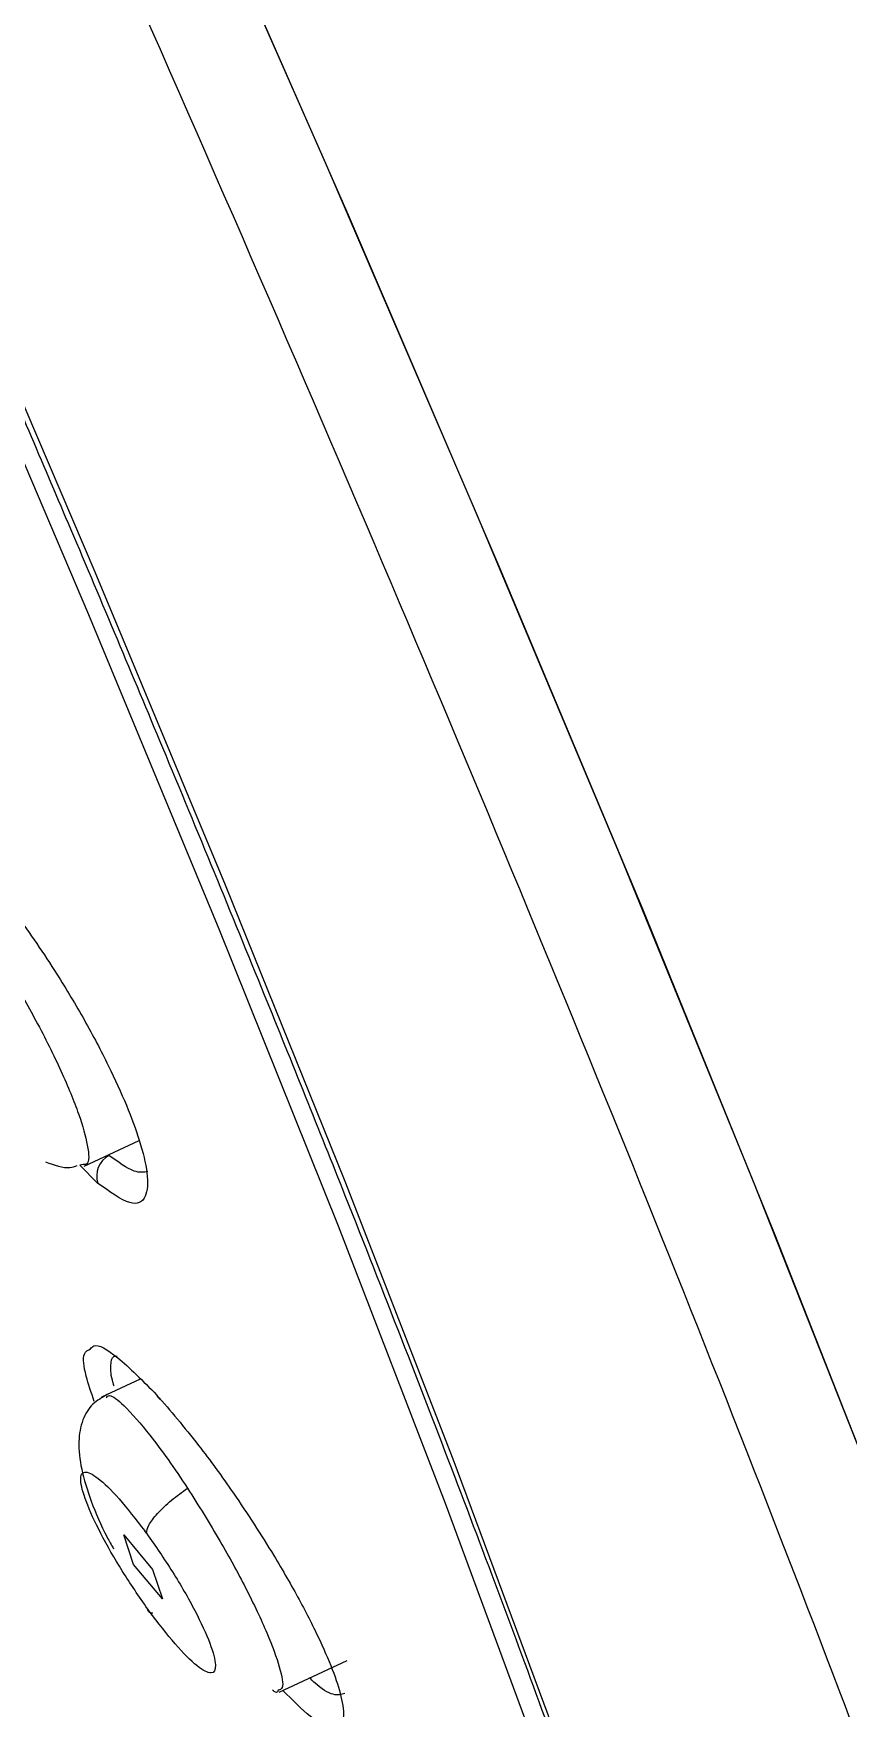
# Model space of a CAD drawing. Header units: millimetres. Extents: x 6110 to 6704, y -3675 to -2835.
# Drawn here: x 6570.996 to 6572.899, y -3197.157 to -3193.244 of the extents above; entities that cross this region are included whole.
import ezdxf

# ---------------------------------------------------------------- set-up
doc = ezdxf.new("R2010")
doc.units = ezdxf.units.MM
doc.header["$LTSCALE"] = 0.1
doc.layers.get('0').update_dxf_attribs({"lineweight": 13})

msp = doc.modelspace()

# ---------------------------------------------------------------- linework, layer by layer
at = {"linetype": 'Continuous', "lineweight": 25}
for p, q in [((6571.1139, -3195.8902), (6571.2427, -3195.8299)), ((6571.1119, -3195.8859), (6571.1035, -3195.8876)), ((6571.1462, -3195.9301), (6571.1036, -3195.8875)), ((6571.2447, -3196.3875), (6571.1543, -3196.4298)), ((6571.2594, -3196.7476), (6571.2555, -3196.7422)), ((6571.2062, -3196.7513), (6571.2735, -3196.8321)), ((6571.2294, -3196.8204), (6571.2064, -3196.7515)), ((6571.2965, -3196.901), (6571.2292, -3196.8202)), ((6571.2735, -3196.8321), (6571.2965, -3196.901)), ((6571.5694, -3197.1188), (6571.728, -3197.0445))]:
    msp.add_line(p, q, dxfattribs=at)
at = {"linetype": 'Continuous', "lineweight": 25, "flags": 128}
for points in [[(6573.9743, -3200.3711), (6574.0097, -3200.3379), (6574.0404, -3200.2178), (6574.033, -3200.0189), (6573.9875, -3199.7428), (6573.9044, -3199.3919), (6573.7844, -3198.9691), (6573.6284, -3198.4782), (6573.4379, -3197.9233), (6573.2144, -3197.309), (6572.9598, -3196.6408), (6572.6764, -3195.9242), (6572.3665, -3195.1654), (6572.0328, -3194.3708), (6571.6781, -3193.5473), (6571.3054, -3192.7018)], [(6571.3574, -3192.8186), (6571.7304, -3193.6677), (6572.0848, -3194.4934), (6572.4175, -3195.2887), (6572.7255, -3196.0466), (6573.0062, -3196.7606), (6573.2573, -3197.4246), (6573.4764, -3198.0327), (6573.6618, -3198.5797)], [(6572.7509, -3199.55), (6572.7817, -3199.521), (6572.8093, -3199.4068), (6572.7991, -3199.2145), (6572.7513, -3198.9459), (6572.6662, -3198.6037), (6572.5447, -3198.1911), (6572.388, -3197.7122), (6572.1976, -3197.1714), (6571.9753, -3196.5741), (6571.7232, -3195.926), (6571.4438, -3195.2332), (6571.1398, -3194.5026), (6570.8141, -3193.7412), (6570.4698, -3192.9561)], [(6572.6903, -3199.5347), (6572.7052, -3199.5248), (6572.7442, -3199.4325), (6572.7444, -3199.2595), (6572.7059, -3199.0077), (6572.6289, -3198.6794), (6572.5144, -3198.2779), (6572.3633, -3197.8073), (6572.1772, -3197.2722), (6571.958, -3196.6779), (6571.7078, -3196.0304), (6571.4292, -3195.336), (6571.1248, -3194.6017), (6570.7978, -3193.8347), (6570.4513, -3193.0428)]]:
    msp.add_lwpolyline(points, dxfattribs=at)
at = {"linetype": 'Continuous', "lineweight": 25}
for centre, radius, start, end in [((6571.1972, -3195.9124), 0.054, 118.1916, 199.156), ((6571.3036, -3196.4165), 0.0219, 200.4573, 237.177)]:
    msp.add_arc(centre, radius, start, end, dxfattribs=at)
for points, knots in [([(6564.9837, -3181.6773), (6565.0323, -3181.6929), (6565.1305, -3181.7242), (6565.3919, -3182), (6565.7643, -3182.5015), (6566.2672, -3183.2845), (6566.8606, -3184.2963), (6567.5205, -3185.4904), (6568.2376, -3186.8552), (6568.9801, -3188.3268), (6569.74, -3189.8903), (6570.4814, -3191.4736), (6571.1986, -3193.0595), (6571.8555, -3194.5759), (6572.4479, -3196.006), (6572.9467, -3197.2845), (6573.3492, -3198.3961), (6573.636, -3199.2934), (6573.7966, -3199.9574), (6573.8415, -3200.3734), (6573.768, -3200.428), (6573.735, -3200.4525)], [0, 0, 0, 0, 0.04229, 0.08533, 0.138911, 0.194045, 0.247626, 0.302761, 0.356342, 0.411476, 0.465057, 0.520191, 0.573772, 0.628906, 0.682487, 0.737622, 0.791202, 0.846337, 0.899918, 0.955052, 1, 1, 1, 1]), ([(6572.7768, -3199.666), (6572.7857, -3199.6633), (6572.816, -3199.654), (6572.8372, -3199.5844), (6572.8436, -3199.462), (6572.8272, -3199.2908), (6572.7795, -3199.0359), (6572.6888, -3198.6788), (6572.56, -3198.2493), (6572.3994, -3197.763), (6572.2101, -3197.2281), (6571.9833, -3196.6205), (6571.7558, -3196.0371), (6571.5257, -3195.4647), (6571.3116, -3194.9443), (6571.0968, -3194.4335), (6570.8715, -3193.9065), (6570.647, -3193.3904), (6570.4264, -3192.892), (6570.2064, -3192.4007), (6569.9717, -3191.8833), (6569.79, -3191.4904), (6569.705, -3191.3068)], [0, 0, 0, 0, 0.023573, 0.08049, 0.125319, 0.173301, 0.232298, 0.300033, 0.366492, 0.424592, 0.489306, 0.552139, 0.61571, 0.658744, 0.709633, 0.753028, 0.788973, 0.840737, 0.878519, 0.908178, 0.957079, 1, 1, 1, 1]), ([(6570.7893, -3195.1151), (6570.8177, -3195.1422), (6570.8687, -3195.1908), (6570.9605, -3195.307), (6571.0427, -3195.427), (6571.1158, -3195.5491), (6571.1709, -3195.6538), (6571.2146, -3195.7496), (6571.2464, -3195.8362), (6571.2646, -3195.9134), (6571.2603, -3195.9688), (6571.225, -3195.987), (6571.1735, -3195.9498), (6571.1462, -3195.9301)], [0, 0, 0, 0, 0.108627, 0.194825, 0.299315, 0.37476, 0.450157, 0.520776, 0.591352, 0.673529, 0.76905, 0.877866, 1, 1, 1, 1]), ([(6570.8636, -3195.3262), (6570.8887, -3195.3631), (6570.9351, -3195.4318), (6571.0045, -3195.5536), (6571.0618, -3195.6688), (6571.104, -3195.7713), (6571.1244, -3195.8463), (6571.1267, -3195.8858), (6571.1149, -3195.8859), (6571.1119, -3195.8859)], [0, 0, 0, 0, 0.172138, 0.319746, 0.47949, 0.634688, 0.785343, 0.946114, 1, 1, 1, 1]), ([(6571.0236, -3195.8798), (6571.0442, -3195.8873), (6571.0729, -3195.8978), (6571.092, -3195.8906), (6571.0975, -3195.8885)], [0, 0, 0, 0, 0.717029, 1, 1, 1, 1]), ([(6571.2627, -3195.9027), (6571.253, -3195.9043), (6571.2313, -3195.9077), (6571.193, -3195.8802), (6571.1717, -3195.8649)], [0, 0, 0, 0, 0.442613, 1, 1, 1, 1]), ([(6571.1288, -3196.3166), (6571.1311, -3196.3138), (6571.1406, -3196.302), (6571.1905, -3196.3304), (6571.2513, -3196.3919), (6571.2832, -3196.4241)], [0, 0, 0, 0, 0.132771, 0.545199, 1, 1, 1, 1]), ([(6571.1375, -3196.4399), (6571.1304, -3196.4191), (6571.1143, -3196.3716), (6571.1093, -3196.3257), (6571.123, -3196.3193), (6571.1288, -3196.3166)], [0, 0, 0, 0, 0.311362, 0.710678, 1, 1, 1, 1]), ([(6571.184, -3196.404), (6571.1831, -3196.4015), (6571.176, -3196.3799), (6571.1758, -3196.3565), (6571.1779, -3196.3333), (6571.1883, -3196.3339), (6571.1912, -3196.3341)], [0, 0, 0, 0, 0.055016, 0.471933, 0.848135, 1, 1, 1, 1]), ([(6571.168, -3196.4235), (6571.156, -3196.4303), (6571.1303, -3196.4447), (6571.108, -3196.4829), (6571.0989, -3196.5339), (6571.1059, -3196.5981), (6571.1293, -3196.6735), (6571.1564, -3196.7375), (6571.1774, -3196.7747), (6571.1824, -3196.7837)], [0, 0, 0, 0, 0.122059, 0.260788, 0.413932, 0.579374, 0.75537, 0.941313, 1, 1, 1, 1]), ([(6571.165, -3196.4313), (6571.1673, -3196.4286), (6571.1735, -3196.4211), (6571.2075, -3196.4466), (6571.2462, -3196.4927), (6571.2676, -3196.5184)], [0, 0, 0, 0, 0.20147, 0.556234, 1, 1, 1, 1]), ([(6571.2832, -3196.4241), (6571.3154, -3196.4615), (6571.3732, -3196.5286), (6571.469, -3196.6612), (6571.5502, -3196.7864), (6571.6178, -3196.9039), (6571.6652, -3196.9978), (6571.699, -3197.0774), (6571.7187, -3197.1423), (6571.722, -3197.1908), (6571.6994, -3197.2088), (6571.652, -3197.1889), (6571.6007, -3197.1373), (6571.5782, -3197.1147)], [0, 0, 0, 0, 0.112884, 0.202449, 0.311026, 0.389426, 0.467772, 0.541157, 0.614488, 0.699882, 0.799136, 0.91221, 1, 1, 1, 1]), ([(6571.2676, -3196.5184), (6571.2816, -3196.5367), (6571.3094, -3196.5733), (6571.34, -3196.6191), (6571.3553, -3196.6421)], [0, 0, 0, 0, 0.500031, 1, 1, 1, 1]), ([(6571.262, -3196.9241), (6571.2419, -3196.8948), (6571.2018, -3196.8366), (6571.1505, -3196.7461), (6571.1154, -3196.67), (6571.1019, -3196.6182), (6571.1118, -3196.5986), (6571.1438, -3196.6142), (6571.1938, -3196.6623), (6571.2348, -3196.7154), (6571.2555, -3196.7422)], [0, 0, 0, 0, 0.125261, 0.248647, 0.372149, 0.495814, 0.619118, 0.743208, 0.870567, 1, 1, 1, 1]), ([(6571.2594, -3196.7476), (6571.2605, -3196.7418), (6571.2627, -3196.7295), (6571.2838, -3196.7016), (6571.3161, -3196.6702), (6571.3425, -3196.6513), (6571.3553, -3196.6421)], [0, 0, 0, 0, 0.232875, 0.488887, 0.751027, 1, 1, 1, 1]), ([(6571.3553, -3196.6421), (6571.3812, -3196.6833), (6571.4294, -3196.7599), (6571.4944, -3196.8796), (6571.5437, -3196.9838), (6571.5729, -3197.0643), (6571.5812, -3197.1101), (6571.571, -3197.1132), (6571.5673, -3197.1143)], [0, 0, 0, 0, 0.196078, 0.364222, 0.546186, 0.722962, 0.899823, 1, 1, 1, 1]), ([(6571.2594, -3196.7476), (6571.2802, -3196.7774), (6571.3215, -3196.8368), (6571.3748, -3196.93), (6571.4109, -3197.0082), (6571.4246, -3197.0609), (6571.4138, -3197.0801), (6571.3799, -3197.0622), (6571.328, -3197.011), (6571.2866, -3196.9566), (6571.2659, -3196.9294)], [0, 0, 0, 0, 0.1260776, 0.2507162, 0.374163, 0.4973716, 0.6213982, 0.7468601, 0.8735176, 1, 1, 1, 1]), ([(6571.2659, -3196.9294), (6571.2652, -3196.9285), (6571.264, -3196.9267), (6571.2627, -3196.925), (6571.262, -3196.9241)], [0, 0, 0, 0, 0.499891, 1, 1, 1, 1]), ([(6571.2746, -3196.934), (6571.2729, -3196.934), (6571.2646, -3196.9339), (6571.2632, -3196.9284), (6571.262, -3196.9241)], [0, 0, 0, 0, 0.211932, 1, 1, 1, 1]), ([(6571.7226, -3197.1218), (6571.7148, -3197.1245), (6571.6996, -3197.1297), (6571.6665, -3197.1105), (6571.6438, -3197.0888), (6571.6404, -3197.0856)], [0, 0, 0, 0, 0.475066, 0.921212, 1, 1, 1, 1]), ([(6571.5673, -3197.1143), (6571.5661, -3197.1174), (6571.5643, -3197.1221), (6571.5564, -3197.1161), (6571.5538, -3197.114)], [0, 0, 0, 0, 0.662855, 1, 1, 1, 1])]:
    msp.add_open_spline(points, degree=3, knots=knots, dxfattribs=at)

doc.saveas('drawing.dxf')
